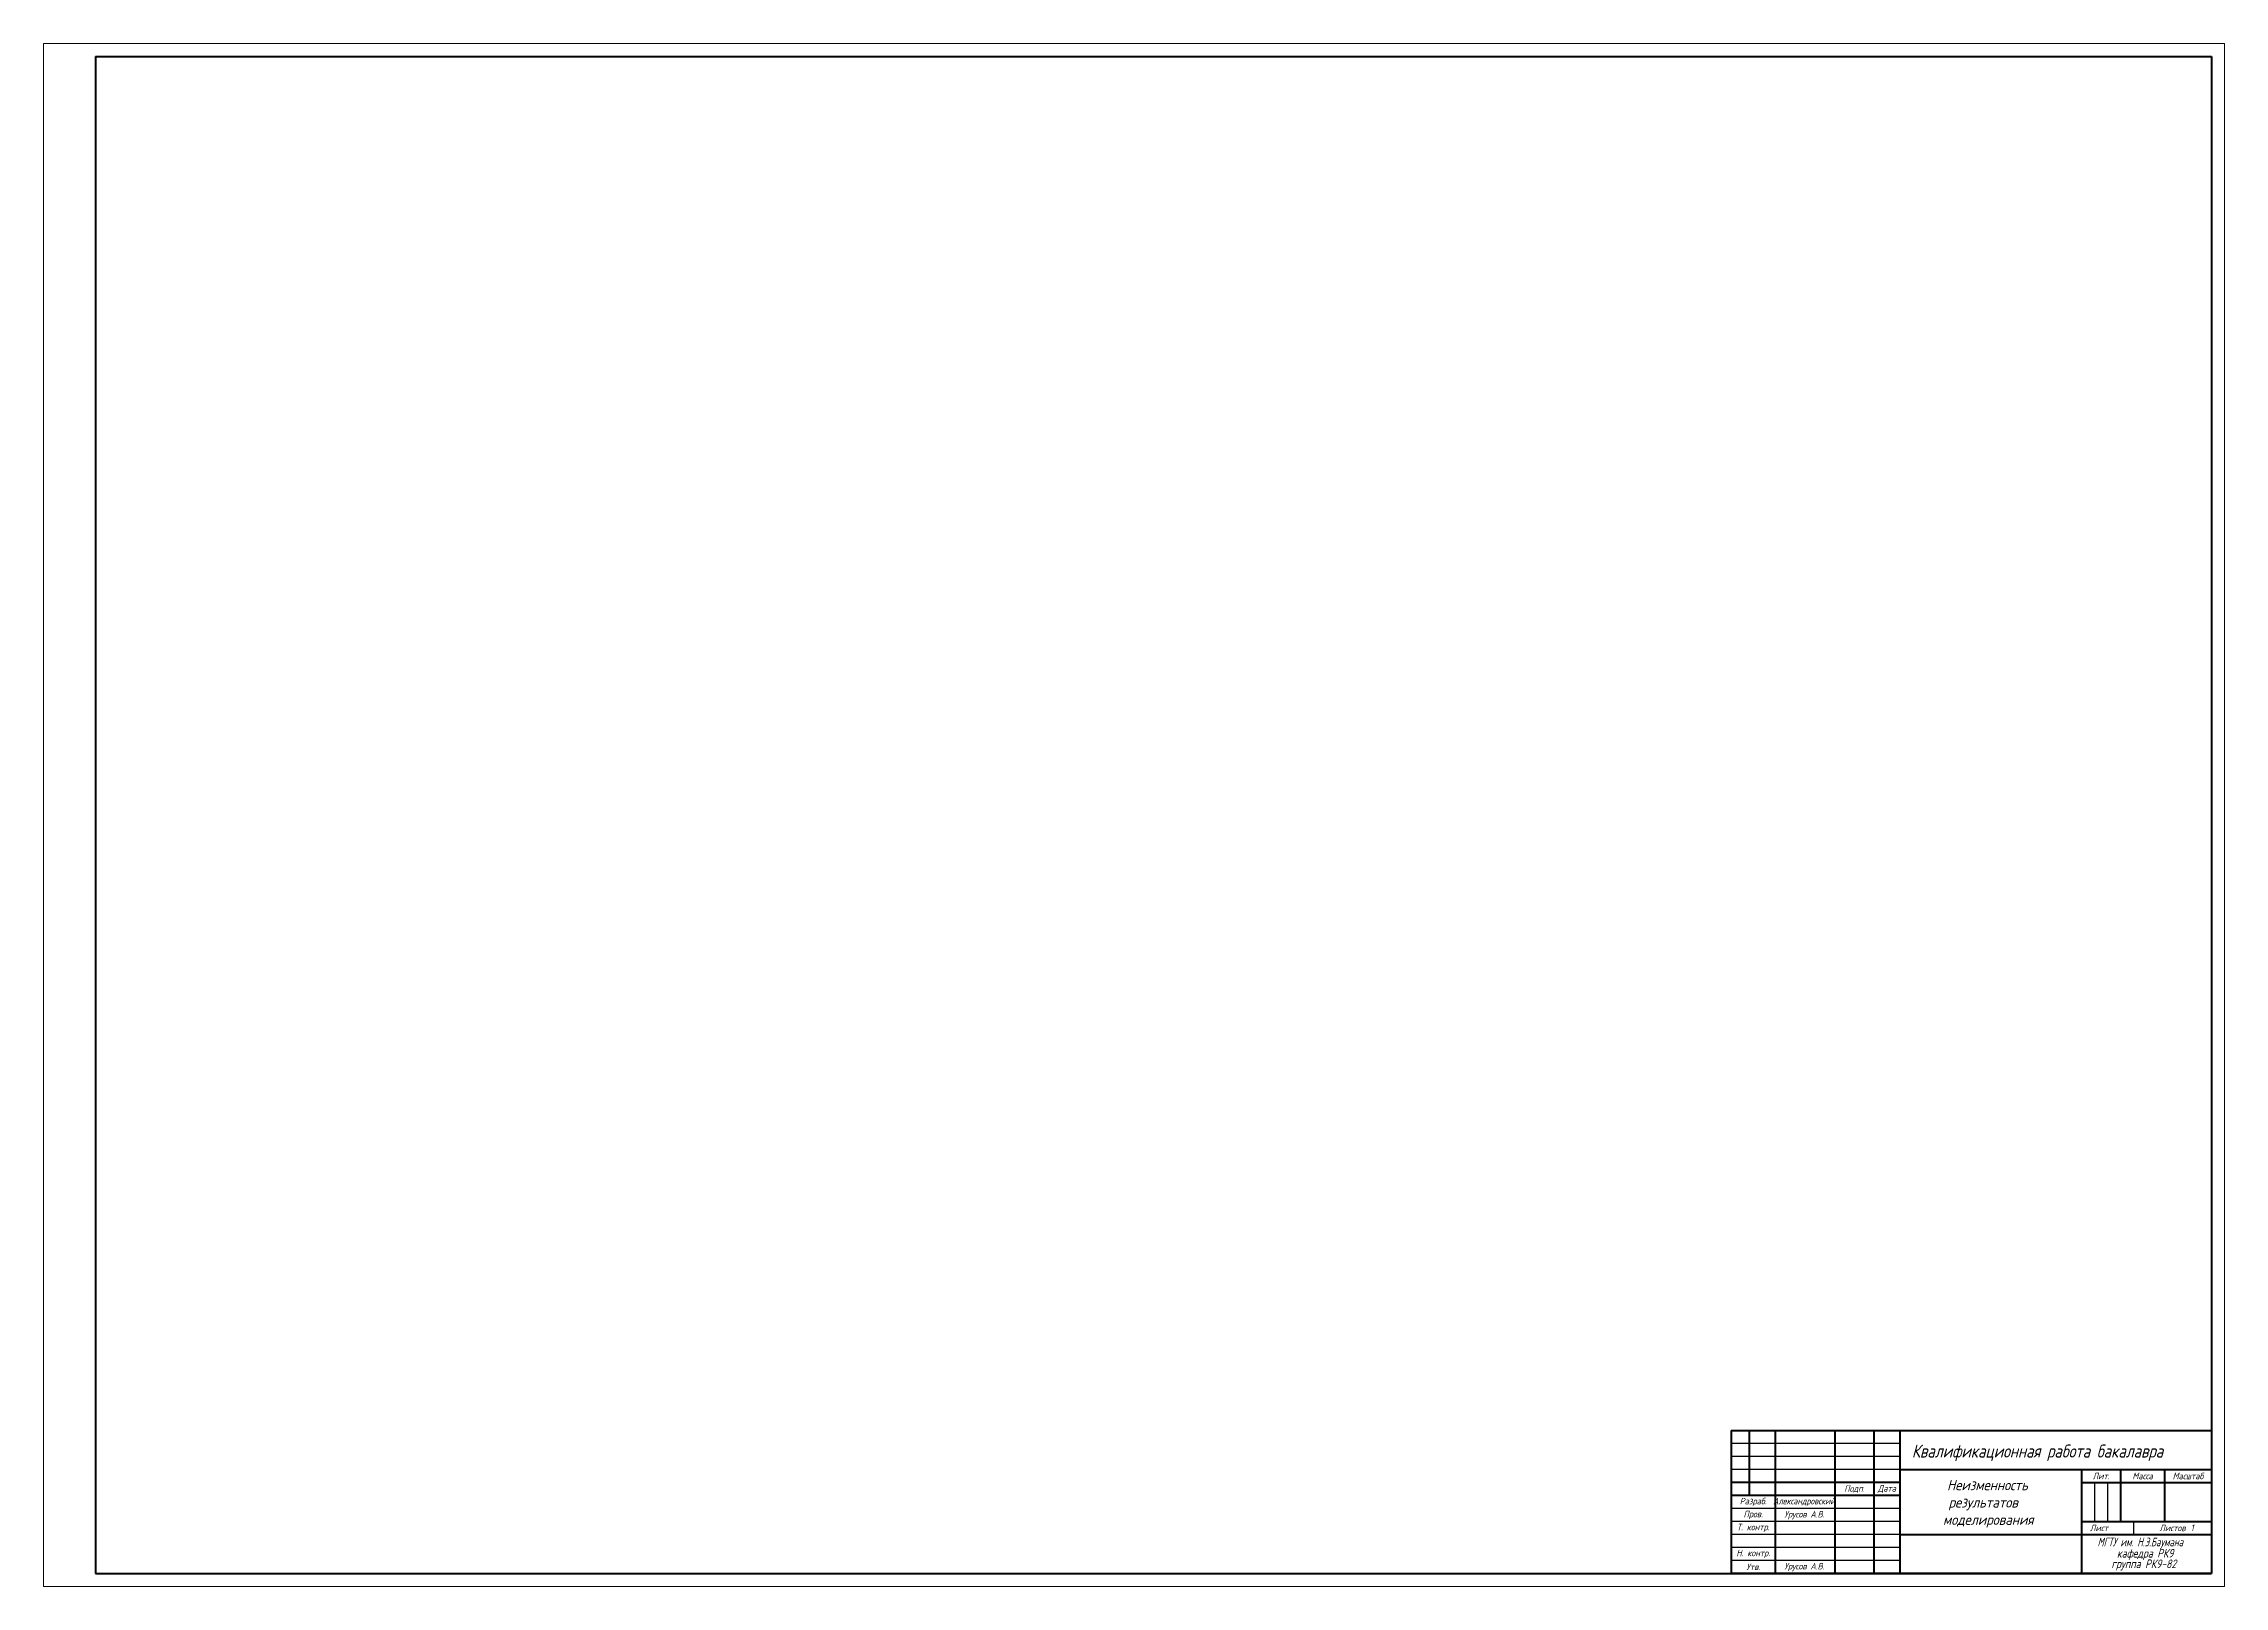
# Model space of a CAD drawing. Header units: millimetres. Extents: x 838 to 2583, y -517 to 768.
# Drawn here: x 838 to 1678, y 174 to 768 of the extents above; entities that cross this region are included whole.
import ezdxf
from ezdxf.enums import TextEntityAlignment as Align

# ---------------------------------------------------------------- set-up
doc = ezdxf.new("R2010")
doc.units = ezdxf.units.MM
doc.layers.get('0').update_dxf_attribs({"lineweight": 30})
doc.layers.add('format', color=7, linetype='Continuous', lineweight=80)
doc.styles.add('стиль1', font='geniso.shx', dxfattribs={"oblique": 15})

msp = doc.modelspace()

# ---------------------------------------------------------------- linework, layer by layer
for p, q in [((1553.32, 228.92), (1488.32, 228.92)), ((1553.32, 223.92), (1488.32, 223.92)), ((1553.32, 218.92), (1488.32, 218.92)), ((1628.32, 213.92), (1628.32, 198.92)), ((1633.32, 213.92), (1633.32, 198.92)), ((1553.32, 203.92), (1488.32, 203.92)), ((1553.32, 198.92), (1488.32, 198.92)), ((1553.32, 193.92), (1488.32, 193.92)), ((1643.32, 198.92), (1643.32, 193.92)), ((1553.32, 188.92), (1488.32, 188.92)), ((1553.32, 183.92), (1488.32, 183.92))]:
    msp.add_line(p, q)
at = {"lineweight": 5}
for points in [[(1048.32, 767.92), (838.32, 767.92), (838.32, 470.92)], [(1258.32, 767.92), (1048.32, 767.92)], [(1678.32, 470.92), (1678.32, 767.92), (1258.32, 767.92)], [(838.32, 470.92), (838.32, 173.92), (1048.32, 173.92)], [(1258.32, 173.92), (1678.32, 173.92), (1678.32, 470.92)], [(1048.32, 173.92), (1258.32, 173.92)]]:
    msp.add_lwpolyline(points, dxfattribs=at)
at = {"layer": 'format'}
for p, q in [((858.32, 762.92), (858.32, 178.92)), ((858.32, 762.92), (1673.32, 762.92)), ((1673.32, 762.92), (1673.32, 178.92)), ((1488.32, 233.92), (1488.32, 178.92)), ((1488.32, 233.92), (1673.32, 233.92)), ((1495.32, 233.92), (1495.32, 208.92)), ((1505.32, 233.92), (1505.32, 178.92)), ((1528.32, 233.92), (1528.32, 178.92)), ((1543.32, 233.92), (1543.32, 178.92)), ((1553.32, 233.92), (1553.32, 178.92)), ((1673.32, 233.92), (1673.32, 178.92)), ((1553.32, 218.92), (1673.32, 218.92)), ((1623.32, 218.92), (1623.32, 178.92)), ((1638.32, 218.92), (1638.32, 198.92)), ((1655.32, 218.92), (1655.32, 198.92)), ((1553.32, 213.92), (1488.32, 213.92)), ((1623.32, 213.92), (1673.32, 213.92)), ((1553.32, 208.92), (1488.32, 208.92)), ((1553.32, 193.92), (1673.32, 193.92)), ((1623.32, 198.92), (1673.32, 198.92)), ((858.32, 178.92), (1673.32, 178.92)), ((1673.32, 178.92), (1488.32, 178.92))]:
    msp.add_line(p, q, dxfattribs=at)

# ---------------------------------------------------------------- texts
at = {"lineweight": 25, "style": 'стиль1', "oblique": 15}
for s, height, width, p in [('Квалификационная работа бакалавра', 5, 0.9, (1557.94, 223.52)), ('МГТУ им. Н.Э.Баумана', 3.3333, 0.8, (1629.45, 189.34)), ('кафедра РК9', 3.3333, 0.9, (1636.91, 185)), ('группа РК9-82', 3.3333, 0.9, (1634.8, 180.93))]:
    msp.add_text(s, height=height, dxfattribs=dict(at, width=width)).set_placement(p)
at = {"lineweight": 25, "insert": (1555.26, 214.93), "char_height": 4, "width": 66.1939, "attachment_point": 1, "style": 'стиль1'}
msp.add_mtext('\\pi16.236;Неизменность\\P\\pi16.815;результатов\\P\\pi14.675;моделирования', dxfattribs=at)
at = {"layer": 'format', "lineweight": -3, "style": 'стиль1', "oblique": 15}
for s, p in [('Подп.', (1535.82, 211.42)), ('Дата', (1548.32, 211.42)), ('Лит.', (1630.82, 216.42)), ('Масса', (1646.82, 216.42)), ('Масштаб', (1664.32, 216.42)), ('Разраб.', (1496.82, 206.42)), ('Пров.', (1496.82, 201.42)), ('Урусов А.В.', (1516.52, 201.35)), ('Т. контр.', (1496.82, 196.42)), ('Лист', (1630.03, 196.42)), ('Листов', (1658.32, 196.42)), ('1', (1665.93, 196.53)), ('Н. контр.', (1496.82, 186.42)), ('Утв.', (1496.82, 181.42)), ('Урусов А.В.', (1516.52, 181.35))]:
    msp.add_text(s, height=2.5, dxfattribs=at).set_placement(p, align=Align.MIDDLE)
at = {"layer": 'format', "lineweight": -3, "style": 'стиль1', "oblique": 15, "width": 0.8}
msp.add_text('Александровский', height=2.5, dxfattribs=at).set_placement((1516.52, 206.42), align=Align.MIDDLE)

doc.saveas('drawing.dxf')
